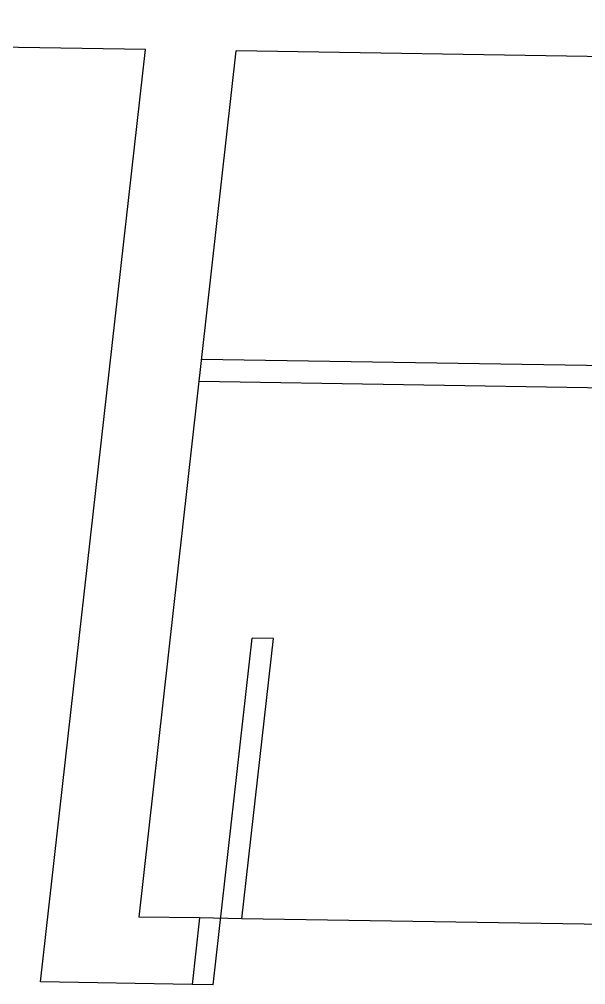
# Model space of a CAD drawing. Extents: x -68 to 264, y 51 to 115.
# Drawn here: x -58.732 to -57.676, y 83.388 to 85.188 of the extents above; entities that cross this region are included whole.
import ezdxf

# ---------------------------------------------------------------- set-up
doc = ezdxf.new("R2010")
doc.units = 0
doc.layers.get('0').update_dxf_attribs({"linetype": 'CONTINUOUS'})

msp = doc.modelspace()

# ---------------------------------------------------------------- linework, layer by layer
for p, q in [((-58.4966, 85.1315), (-61.9911, 85.1878)), ((-58.6921, 83.3937), (-58.4966, 85.1315)), ((-58.5087, 83.5146), (-58.3275, 85.1288)), ((-56.9747, 85.107), (-58.3275, 85.1288)), ((-57.0381, 84.532), (-58.3921, 84.5539)), ((-57.0427, 84.4909), (-58.3967, 84.5128)), ((-58.3701, 83.3885), (-58.2977, 84.0344)), ((-58.3167, 83.5115), (-58.2582, 84.0338)), ((-58.2582, 84.0338), (-58.2977, 84.0344)), ((-58.3958, 83.5128), (-58.5087, 83.5146)), ((-58.3958, 83.5128), (-58.4096, 83.3891)), ((-58.3167, 83.5115), (-58.3958, 83.5128)), ((-57.6387, 83.5006), (-58.3167, 83.5115)), ((-58.4096, 83.3891), (-58.6921, 83.3937)), ((-58.3701, 83.3885), (-58.4096, 83.3891))]:
    msp.add_line(p, q)

doc.saveas('drawing.dxf')
